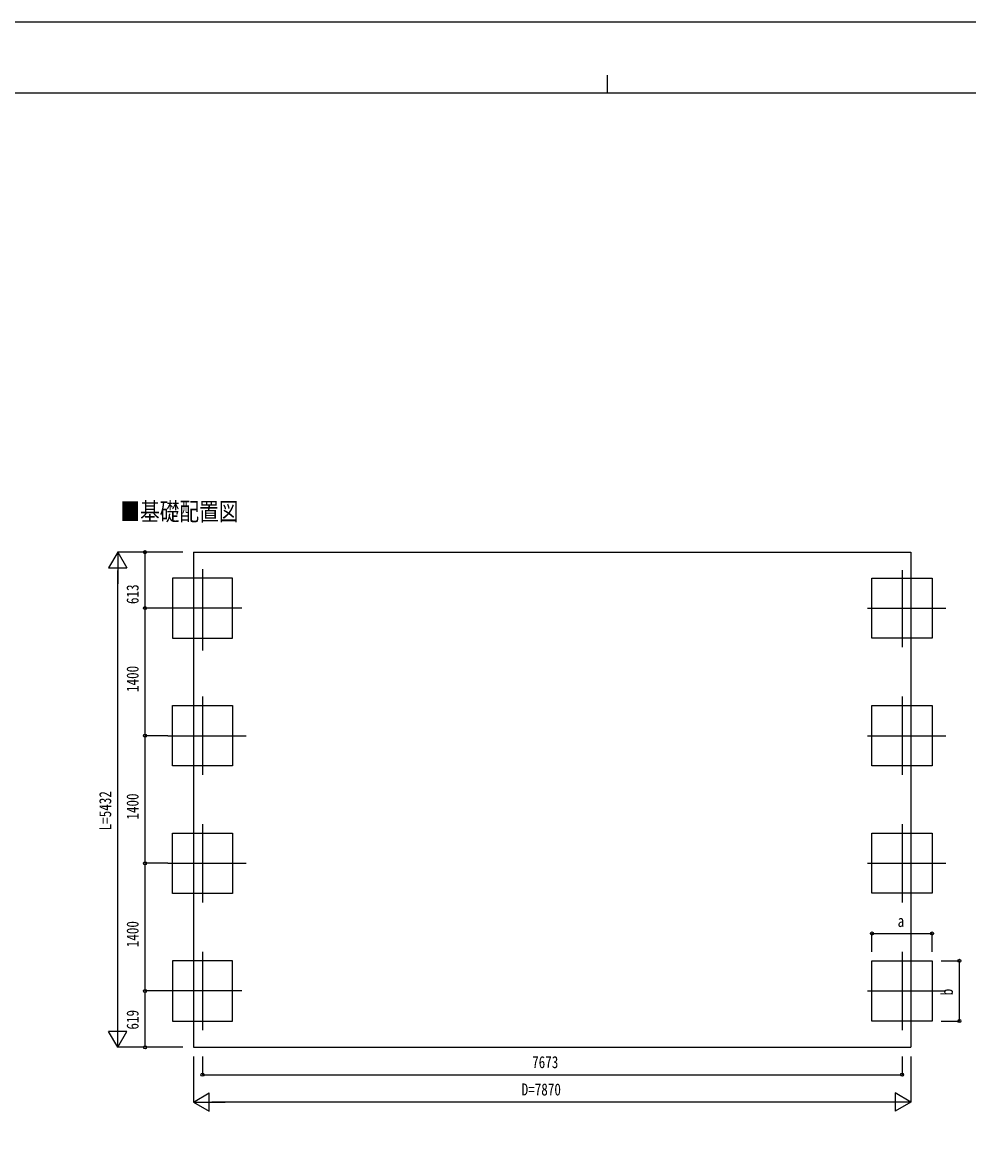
# Model space of a CAD drawing. Units: millimetres, scale not verified. Extents: x -16820 to 16820, y -11880 to 11880.
# Drawn here: x -6437 to 3946, y -304 to 11880 of the extents above; entities that cross this region are included whole.
import ezdxf
from ezdxf.enums import TextEntityAlignment as Align

# ---------------------------------------------------------------- set-up
doc = ezdxf.new("R2010")
doc.units = ezdxf.units.MM
doc.header["$LTSCALE"] = 50
for name, color, linetype in [('0-2_USER1', 3, 'Continuous'), ('0-3_YKK_12', 2, 'Continuous'), ('0-5_YKK_A1', 4, 'Continuous'), ('0-6_YKK_D', 6, 'Continuous'), ('0-7_YKK_ZWAK', 7, 'Continuous')]:
    doc.layers.add(name, color=color, linetype=linetype)
doc.styles.add('ＭＳ ゴシック', font='')
doc.styles.get('ＭＳ ゴシック').set_extended_font_data('MS Gothic')

msp = doc.modelspace()

# ---------------------------------------------------------------- linework, layer by layer
at = {"layer": '0-3_YKK_12'}
for p, q in [((-4459.04, 5880.8), (-4459.04, 4988.3)), ((3213.96, 5868.65), (3213.96, 5022.47)), ((-4029.04, 5452.47), (-4889.04, 5452.47)), ((2833.96, 5452.47), (3693.96, 5452.47)), ((-4459.04, 4482.47), (-4459.04, 3622.47)), ((3213.96, 4482.47), (3213.96, 3622.47)), ((-4839.04, 4052.47), (-3979.04, 4052.47)), ((2833.96, 4052.47), (3693.96, 4052.47)), ((-4459.04, 3082.47), (-4459.04, 2222.47)), ((3213.96, 3083.56), (3213.96, 2223.56)), ((-4839.04, 2652.47), (-3979.04, 2652.47)), ((2833.96, 2653.56), (3693.96, 2653.56)), ((-4459.04, 1682.47), (-4459.04, 822.47)), ((3213.96, 1682.47), (3213.96, 822.47)), ((-4029.04, 1252.47), (-4889.04, 1252.47)), ((2833.96, 1252.47), (3693.96, 1252.47))]:
    msp.add_line(p, q, dxfattribs=at)
at = {"layer": '0-5_YKK_A1'}
for p, q in [((-4557.54, 6065.65), (-4557.54, 633.86)), ((-4557.54, 633.86), (3312.46, 633.86))]:
    msp.add_line(p, q, dxfattribs=at)
msp.add_lwpolyline([(-4557.54, 6065.65), (3312.46, 6065.65), (3312.46, 633.86)], dxfattribs=at)
for points in [[(-4129.04, 5122.47), (-4129.04, 5782.47), (-4789.04, 5782.47), (-4789.04, 5122.47)], [(2883.96, 5122.47), (2883.96, 5782.47), (3543.96, 5782.47), (3543.96, 5122.47)], [(-4789.04, 3722.47), (-4789.04, 4382.47), (-4129.04, 4382.47), (-4129.04, 3722.47)], [(2883.96, 3722.47), (2883.96, 4382.47), (3543.96, 4382.47), (3543.96, 3722.47)], [(-4789.04, 2322.47), (-4789.04, 2982.47), (-4129.04, 2982.47), (-4129.04, 2322.47)], [(2883.96, 2323.56), (2883.96, 2983.56), (3543.96, 2983.56), (3543.96, 2323.56)], [(-4129.04, 922.47), (-4129.04, 1582.47), (-4789.04, 1582.47), (-4789.04, 922.47)], [(2883.96, 922.47), (2883.96, 1582.47), (3543.96, 1582.47), (3543.96, 922.47)]]:
    msp.add_lwpolyline(points, close=True, dxfattribs=at)
at = {"layer": '0-6_YKK_D'}
for p, q in [((-5389.04, 6065.65), (-5489.04, 5892.44)), ((-4674.54, 6065.65), (-5390.04, 6065.65)), ((-5389.04, 6065.65), (-5289.04, 5892.44)), ((-5389.04, 6065.65), (-5389.04, 5719.24)), ((-4681.29, 6065.65), (-5090.04, 6065.65)), ((-5089.04, 5452.47), (-5089.04, 6065.65)), ((-5489.04, 5892.44), (-5289.04, 5892.44)), ((-5389.04, 833.86), (-5389.04, 5865.65)), ((-4841.04, 5452.47), (-5090.04, 5452.47)), ((-4840.04, 5452.47), (-5090.04, 5452.47)), ((-5089.04, 4052.47), (-5089.04, 5452.47)), ((-4840.04, 4052.47), (-5090.04, 4052.47)), ((-4840.04, 4052.47), (-5090.04, 4052.47)), ((-5089.04, 2652.47), (-5089.04, 4052.47)), ((-4840.04, 2652.47), (-5090.04, 2652.47)), ((-4840.04, 2652.47), (-5090.04, 2652.47)), ((-5089.04, 1252.47), (-5089.04, 2652.47)), ((2883.96, 1682.47), (2883.96, 1883.47)), ((2883.96, 1882.47), (3543.96, 1882.47)), ((3543.96, 1682.47), (3543.96, 1883.47)), ((3643.96, 1582.47), (3844.96, 1582.47)), ((3843.96, 922.47), (3843.96, 1582.47)), ((-4890.04, 1252.47), (-5090.04, 1252.47)), ((-4890.04, 1252.47), (-5090.04, 1252.47)), ((-5089.04, 633.86), (-5089.04, 1252.47)), ((-5389.04, 633.86), (-5389.04, 980.27)), ((3643.96, 922.47), (3844.96, 922.47)), ((-5389.04, 633.86), (-5489.04, 807.07)), ((-5289.04, 807.07), (-5489.04, 807.07)), ((-5389.04, 633.86), (-5289.04, 807.07)), ((-4674.54, 633.86), (-5390.04, 633.86)), ((-4674.54, 633.86), (-5090.04, 633.86)), ((-4557.54, 533.86), (-4557.54, 32.86)), ((-4459.04, 533.86), (-4459.04, 332.86)), ((3213.96, 533.86), (3213.96, 332.86)), ((3312.46, 533.86), (3312.46, 32.86)), ((-4459.04, 333.86), (3213.96, 333.86)), ((-4557.54, 33.86), (-4384.34, 133.86)), ((-4384.34, -66.14), (-4384.34, 133.86)), ((3312.46, 33.86), (3139.25, 133.86)), ((3139.25, 133.86), (3139.25, -66.14)), ((-4557.54, 33.86), (-4384.34, -66.14)), ((-4557.54, 33.86), (-4211.13, 33.86)), ((3112.46, 33.86), (-4357.54, 33.86)), ((3312.46, 33.86), (2966.05, 33.86)), ((3312.46, 33.86), (3139.25, -66.14))]:
    msp.add_line(p, q, dxfattribs=at)
for centre in [(-5089.04, 6065.65), (-5089.04, 5452.47), (-5089.04, 5452.47), (-5089.04, 4052.47), (-5089.04, 4052.47), (-5089.04, 2652.47), (-5089.04, 2652.47), (2883.96, 1882.47), (3543.96, 1882.47), (3843.96, 1582.47), (-5089.04, 1252.47), (-5089.04, 1252.47), (3843.96, 922.47), (-5089.04, 633.86), (-4459.04, 333.86), (3213.96, 333.86)]:
    msp.add_circle(centre, 17, dxfattribs=at)
at = {"layer": '0-7_YKK_ZWAK'}
for p, q in [((-19.92, 11300), (-19.92, 11100)), ((15580.08, 11100), (-15619.92, 11100))]:
    msp.add_line(p, q, dxfattribs=at)
msp.add_lwpolyline([(-16820, -11880), (16820, -11880), (16820, 11880), (-16820, 11880)], close=True, dxfattribs=at)

# ---------------------------------------------------------------- texts
at = {"layer": '0-2_USER1', "style": 'ＭＳ ゴシック', "width": 0.8}
msp.add_text('■基礎配置図', height=197.9, dxfattribs=at).set_placement((-5360.13, 6353.77), align=Align.BOTTOM_LEFT)
at = {"layer": '0-6_YKK_D', "style": 'ＭＳ ゴシック', "width": 0.8}
for s, p in [('613', (-5121.04, 5496.72)), ('1400', (-5121.04, 4531.67)), ('L=5432', (-5421.04, 3013.75)), ('1400', (-5121.04, 3131.67)), ('1400', (-5121.04, 1731.67)), ('b', (3811.96, 1204.47)), ('619', (-5121.04, 828.55))]:
    msp.add_text(s, height=132, rotation=90, dxfattribs=at).set_placement(p, align=Align.BOTTOM_LEFT)
for s, p in [('a', (3165.96, 1914.47)), ('7673', (-843.34, 365.86)), ('D=7870', (-958.54, 65.86))]:
    msp.add_text(s, height=132, dxfattribs=at).set_placement(p, align=Align.BOTTOM_LEFT)

doc.saveas('drawing.dxf')
